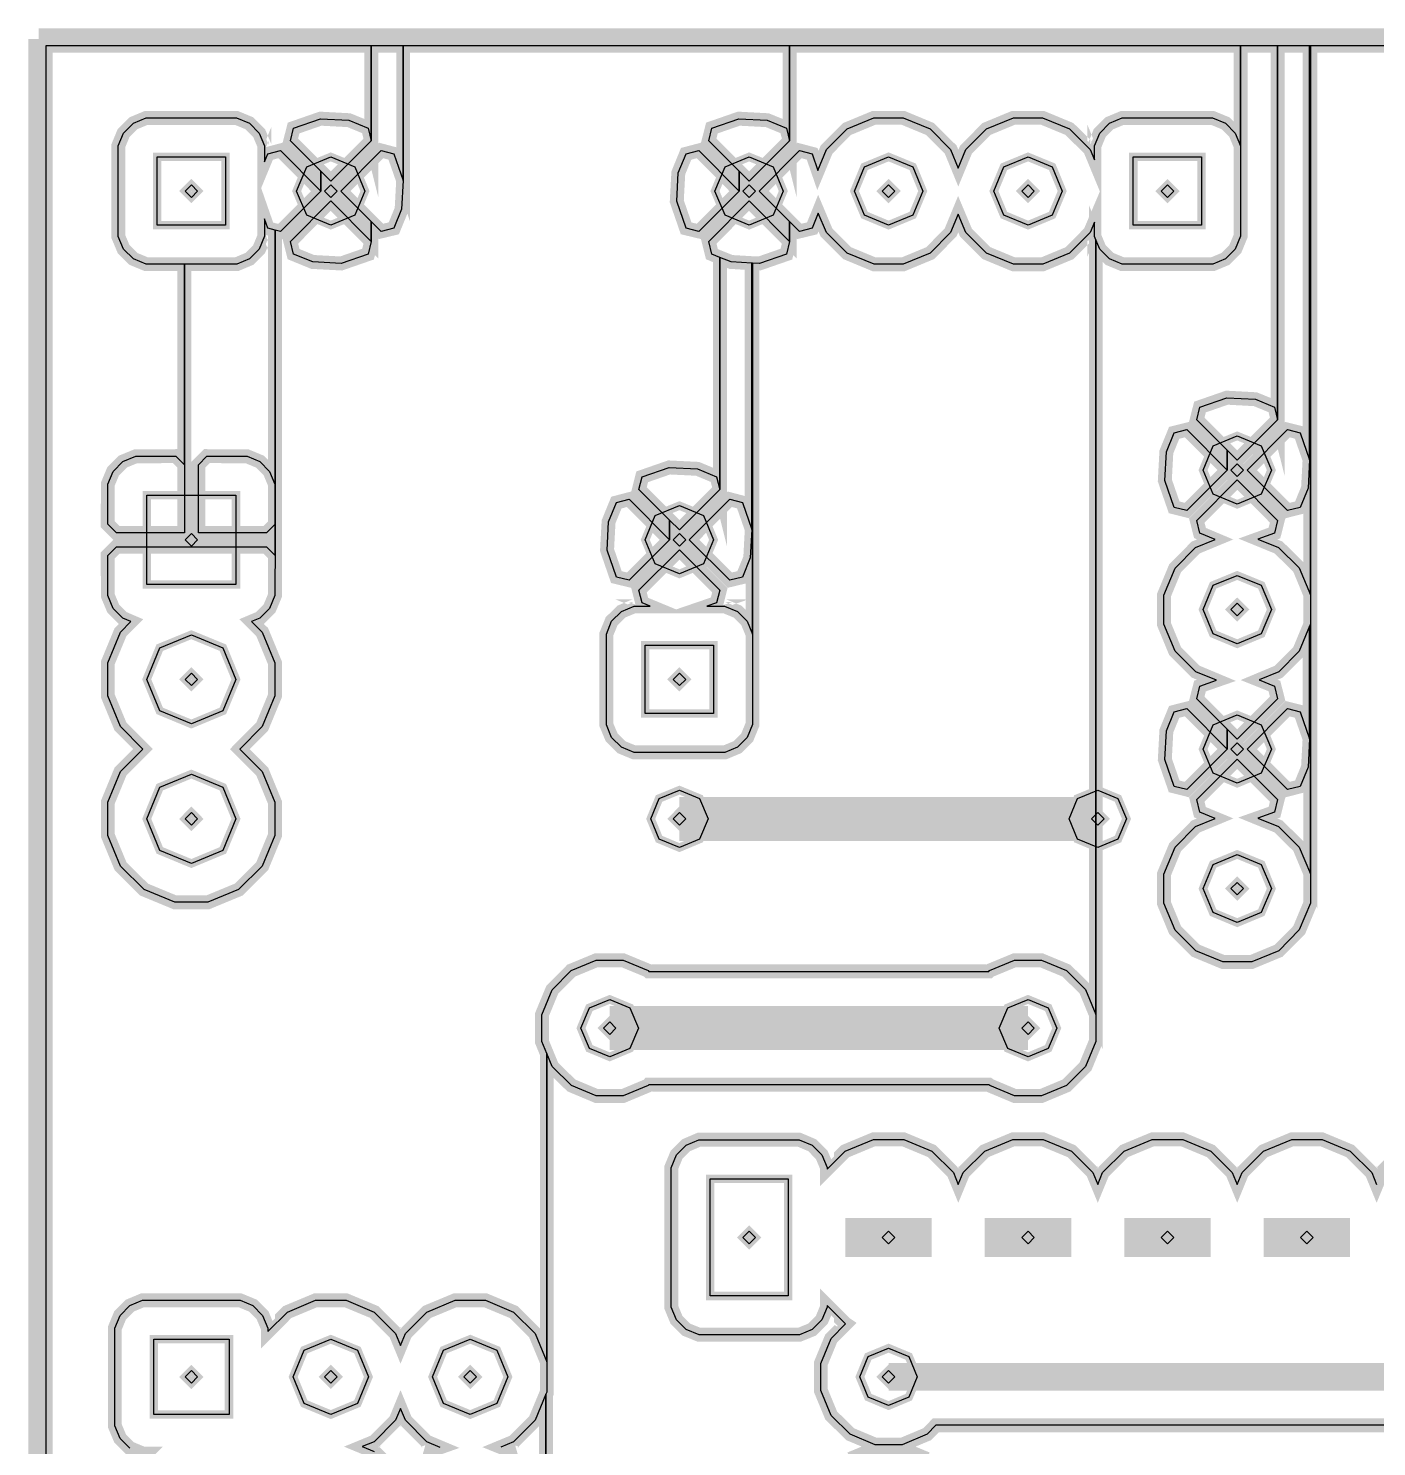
# Model space of a CAD drawing. Extents: x 0 to 6.22, y 0 to 4.04.
# Drawn here: x 2.116 to 3.082, y 0.967 to 1.984 of the extents above; entities that cross this region are included whole.
import ezdxf

# ---------------------------------------------------------------- set-up
doc = ezdxf.new("R2010")
doc.units = 0
doc.layers.get('0').update_dxf_attribs({"linetype": 'CONTINUOUS'})

msp = doc.modelspace()

# ---------------------------------------------------------------- linework, layer by layer
at = {"color": 0}
for points, const_width in [([(2.1231, 1.9761), (2.1231, 0.0076)], 0.015), ([(4.0916, 1.9761), (2.1231, 1.9761)], 0.015), ([(2.186, 0.9481), (2.2, 0.9621), (2.1976, 0.9621), (2.1884, 0.9659), (2.1814, 0.9729), (2.1776, 0.982), (2.1776, 1.0519), (2.1814, 1.0611), (2.1884, 1.0681), (2.1975, 1.0719), (2.2674, 1.0719), (2.2766, 1.0681), (2.2836, 1.0611), (2.2874, 1.052), (2.2874, 1.0495), (2.3014, 1.0635), (2.3216, 1.0719), (2.3434, 1.0719), (2.3636, 1.0635), (2.379, 1.0481), (2.3825, 1.0396), (2.386, 1.0481), (2.4014, 1.0635), (2.4216, 1.0719), (2.4434, 1.0719), (2.4636, 1.0635), (2.479, 1.0481), (2.4874, 1.0279), (2.4874, 1.2488), (2.4839, 1.2573), (2.4839, 1.2766), (2.4913, 1.2945), (2.5049, 1.3082), (2.5228, 1.3156), (2.5421, 1.3156), (2.56, 1.3082), (2.5605, 1.3077), (2.8044, 1.3077), (2.8049, 1.3082), (2.8228, 1.3156), (2.8421, 1.3156), (2.86, 1.3082), (2.8737, 1.2947), (2.8811, 1.2768), (2.8811, 1.8321), (2.8801, 1.8345), (2.8801, 1.8447), (2.877, 1.8374), (2.8623, 1.8225), (2.843, 1.8145), (2.8221, 1.8145), (2.8028, 1.8225), (2.788, 1.8372), (2.7824, 1.8505), (2.777, 1.8374), (2.7623, 1.8225), (2.743, 1.8145), (2.7221, 1.8145), (2.7028, 1.8225), (2.688, 1.8372), (2.6821, 1.8512), (2.6777, 1.8403), (2.6686, 1.8381), (2.6615, 1.8451), (2.6615, 1.8309), (2.6592, 1.8218), (2.6399, 1.8151), (2.6349, 1.8153), (2.6349, 1.4847), (2.6311, 1.4754), (2.6241, 1.4684), (2.615, 1.4646), (2.5501, 1.4646), (2.5409, 1.4684), (2.5339, 1.4754), (2.5301, 1.4845), (2.5301, 1.5494), (2.5339, 1.5587), (2.5409, 1.5656), (2.55, 1.5694), (2.5616, 1.5694), (2.5558, 1.5718), (2.5535, 1.5809), (2.5825, 1.6099), (2.6115, 1.5809), (2.6092, 1.5718), (2.6022, 1.5694), (2.6149, 1.5694), (2.6241, 1.5656), (2.6311, 1.5587), (2.6349, 1.5495), (2.6349, 1.8153), (2.6344, 1.8153), (2.6344, 1.6245), (2.6333, 1.604), (2.6277, 1.5903), (2.6186, 1.5881), (2.5896, 1.617), (2.6186, 1.6461), (2.6277, 1.6437), (2.6344, 1.6245), (2.6344, 1.8153), (2.6195, 1.8162), (2.6115, 1.8194), (2.6115, 1.6531), (2.5825, 1.6241), (2.5754, 1.6312), (2.5754, 1.617), (2.5464, 1.5881), (2.5373, 1.5903), (2.5306, 1.6097), (2.5317, 1.63), (2.5373, 1.6437), (2.5464, 1.6461), (2.5754, 1.617), (2.5754, 1.6312), (2.5535, 1.6531), (2.5558, 1.6622), (2.5751, 1.6689), (2.5955, 1.6679), (2.6092, 1.6622), (2.6115, 1.6531), (2.6115, 1.8194), (2.6058, 1.8218), (2.6035, 1.8309), (2.6325, 1.8599), (2.6615, 1.8309), (2.6615, 1.8451), (2.6396, 1.867), (2.6686, 1.8961), (2.6777, 1.8937), (2.6818, 1.8818), (2.688, 1.8967), (2.7027, 1.9115), (2.722, 1.9195), (2.7429, 1.9195), (2.7622, 1.9115), (2.777, 1.8968), (2.7825, 1.8834), (2.788, 1.8967), (2.8027, 1.9115), (2.822, 1.9195), (2.8429, 1.9195), (2.8622, 1.9115), (2.877, 1.8968), (2.8801, 1.8893), (2.8801, 1.8994), (2.8839, 1.9086), (2.8909, 1.9156), (2.9, 1.9194), (2.9649, 1.9194), (2.9741, 1.9156), (2.9811, 1.9086), (2.9849, 1.8995), (2.9849, 1.9711), (2.6615, 1.9711), (2.6615, 1.9031), (2.6325, 1.8741), (2.6254, 1.8812), (2.6254, 1.867), (2.5964, 1.8381), (2.5873, 1.8403), (2.5806, 1.8597), (2.5817, 1.88), (2.5873, 1.8937), (2.5964, 1.8961), (2.6254, 1.867), (2.6254, 1.8812), (2.6035, 1.9031), (2.6058, 1.9122), (2.6251, 1.9189), (2.6455, 1.9178), (2.6592, 1.9122), (2.6615, 1.9031), (2.6615, 1.9711), (2.3844, 1.9711), (2.3844, 1.8745), (2.3833, 1.854), (2.3777, 1.8403), (2.3686, 1.8381), (2.3615, 1.8451), (2.3615, 1.8309), (2.3592, 1.8218), (2.3399, 1.8151), (2.3195, 1.8162), (2.3058, 1.8218), (2.3035, 1.8309), (2.3325, 1.8599), (2.3615, 1.8309), (2.3615, 1.8451), (2.3396, 1.867), (2.3686, 1.8961), (2.3777, 1.8937), (2.3844, 1.8745), (2.3844, 1.9711), (2.3615, 1.9711), (2.3615, 1.9031), (2.3325, 1.8741), (2.3254, 1.8812), (2.3254, 1.867), (2.2964, 1.8381), (2.2925, 1.8389), (2.2925, 1.6058), (2.2924, 1.5869), (2.2924, 1.577), (2.2886, 1.5679), (2.2816, 1.5609), (2.2757, 1.5584), (2.2833, 1.5509), (2.2924, 1.5289), (2.2924, 1.5051), (2.2833, 1.4831), (2.2672, 1.467), (2.2833, 1.451), (2.2924, 1.4289), (2.2924, 1.4051), (2.2833, 1.3831), (2.2664, 1.3663), (2.2444, 1.3572), (2.2206, 1.3572), (2.1986, 1.3663), (2.1817, 1.3831), (2.1726, 1.4051), (2.1726, 1.4289), (2.1817, 1.451), (2.1978, 1.467), (2.1817, 1.4831), (2.1726, 1.5051), (2.1726, 1.5289), (2.1817, 1.5509), (2.1892, 1.5584), (2.1834, 1.5609), (2.1764, 1.5679), (2.1726, 1.577), (2.1726, 1.5869), (2.1725, 1.6058), (2.1787, 1.612), (2.2863, 1.612), (2.2925, 1.6058), (2.2925, 1.6282), (2.2863, 1.622), (2.2375, 1.622), (2.2375, 1.6708), (2.2437, 1.677), (2.2724, 1.6769), (2.2816, 1.6731), (2.2886, 1.6661), (2.2924, 1.657), (2.2924, 1.6471), (2.2925, 1.6282), (2.2925, 1.8389), (2.2873, 1.8403), (2.2849, 1.8472), (2.2849, 1.8346), (2.2811, 1.8254), (2.2741, 1.8184), (2.265, 1.8146), (2.2275, 1.8146), (2.2275, 1.622), (2.1787, 1.622), (2.1725, 1.6282), (2.1726, 1.6471), (2.1726, 1.657), (2.1764, 1.6661), (2.1834, 1.6731), (2.1926, 1.6769), (2.2213, 1.677), (2.2275, 1.6708), (2.2275, 1.8146), (2.2001, 1.8146), (2.1909, 1.8184), (2.1839, 1.8254), (2.1801, 1.8345), (2.1801, 1.8994), (2.1839, 1.9086), (2.1909, 1.9156), (2.2, 1.9194), (2.2649, 1.9194), (2.2741, 1.9156), (2.2811, 1.9086), (2.2849, 1.8995), (2.2849, 1.8879), (2.2873, 1.8937), (2.2964, 1.8961), (2.3254, 1.867), (2.3254, 1.8812), (2.3035, 1.9031), (2.3058, 1.9122), (2.3251, 1.9189), (2.3455, 1.9178), (2.3592, 1.9122), (2.3615, 1.9031), (2.3615, 1.9711), (2.1281, 1.9711), (2.1281, 0.0126)], 0.01), ([(2.1976, 0.9621), (2.1884, 0.9659), (2.1814, 0.9729), (2.1776, 0.982), (2.1776, 1.0519), (2.1814, 1.0611), (2.1884, 1.0681), (2.1975, 1.0719), (2.2674, 1.0719), (2.2766, 1.0681), (2.2836, 1.0611), (2.2874, 1.052), (2.2874, 1.0495), (2.3014, 1.0635), (2.3216, 1.0719), (2.3434, 1.0719), (2.3636, 1.0635), (2.379, 1.0481), (2.3825, 1.0396), (2.386, 1.0481), (2.4014, 1.0635), (2.4216, 1.0719), (2.4434, 1.0719), (2.4636, 1.0635), (2.479, 1.0481), (2.4874, 1.0279), (2.4874, 1.2488), (2.4839, 1.2573), (2.4839, 1.2766), (2.4913, 1.2945), (2.5049, 1.3082), (2.5228, 1.3156), (2.5421, 1.3156), (2.56, 1.3082), (2.5605, 1.3077), (2.8044, 1.3077), (2.8049, 1.3082), (2.8228, 1.3156), (2.8421, 1.3156), (2.86, 1.3082), (2.8737, 1.2947), (2.8811, 1.2768), (2.8811, 1.8321), (2.8801, 1.8345), (2.8801, 1.8447), (2.877, 1.8374), (2.8623, 1.8225), (2.843, 1.8145), (2.8221, 1.8145), (2.8028, 1.8225), (2.788, 1.8372), (2.7824, 1.8505), (2.777, 1.8374), (2.7623, 1.8225), (2.743, 1.8145), (2.7221, 1.8145), (2.7028, 1.8225), (2.688, 1.8372), (2.6821, 1.8512), (2.6777, 1.8403), (2.6686, 1.8381), (2.6615, 1.8451), (2.6615, 1.8309), (2.6592, 1.8218), (2.6399, 1.8151), (2.6349, 1.8153), (2.6349, 1.4847), (2.6311, 1.4754), (2.6241, 1.4684), (2.615, 1.4646), (2.5501, 1.4646), (2.5409, 1.4684), (2.5339, 1.4754), (2.5301, 1.4845), (2.5301, 1.5494), (2.5339, 1.5587), (2.5409, 1.5656), (2.55, 1.5694), (2.5616, 1.5694), (2.5558, 1.5718), (2.5535, 1.5809), (2.5825, 1.6099), (2.6115, 1.5809), (2.6092, 1.5718), (2.6022, 1.5694), (2.6149, 1.5694), (2.6241, 1.5656), (2.6311, 1.5587), (2.6349, 1.5495), (2.6349, 1.8153), (2.6344, 1.8153), (2.6344, 1.6245), (2.6333, 1.604), (2.6277, 1.5903), (2.6186, 1.5881), (2.5896, 1.617), (2.6186, 1.6461), (2.6277, 1.6437), (2.6344, 1.6245), (2.6344, 1.8153), (2.6195, 1.8162), (2.6115, 1.8194), (2.6115, 1.6531), (2.5825, 1.6241), (2.5754, 1.6312), (2.5754, 1.617), (2.5464, 1.5881), (2.5373, 1.5903), (2.5306, 1.6097), (2.5317, 1.63), (2.5373, 1.6437), (2.5464, 1.6461), (2.5754, 1.617), (2.5754, 1.6312), (2.5535, 1.6531), (2.5558, 1.6622), (2.5751, 1.6689), (2.5955, 1.6679), (2.6092, 1.6622), (2.6115, 1.6531), (2.6115, 1.8194), (2.6058, 1.8218), (2.6035, 1.8309), (2.6325, 1.8599), (2.6615, 1.8309), (2.6615, 1.8451), (2.6396, 1.867), (2.6686, 1.8961), (2.6777, 1.8937), (2.6818, 1.8818), (2.688, 1.8967), (2.7027, 1.9115), (2.722, 1.9195), (2.7429, 1.9195), (2.7622, 1.9115), (2.777, 1.8968), (2.7825, 1.8834), (2.788, 1.8967), (2.8027, 1.9115), (2.822, 1.9195), (2.8429, 1.9195), (2.8622, 1.9115), (2.877, 1.8968), (2.8801, 1.8893), (2.8801, 1.8994), (2.8839, 1.9086), (2.8909, 1.9156), (2.9, 1.9194), (2.9649, 1.9194), (2.9741, 1.9156), (2.9811, 1.9086), (2.9849, 1.8995), (2.9849, 1.9711), (2.6615, 1.9711), (2.6615, 1.9031), (2.6325, 1.8741), (2.6254, 1.8812), (2.6254, 1.867), (2.5964, 1.8381), (2.5873, 1.8403), (2.5806, 1.8597), (2.5817, 1.88), (2.5873, 1.8937), (2.5964, 1.8961), (2.6254, 1.867), (2.6254, 1.8812), (2.6035, 1.9031), (2.6058, 1.9122), (2.6251, 1.9189), (2.6455, 1.9178), (2.6592, 1.9122), (2.6615, 1.9031), (2.6615, 1.9711), (2.3844, 1.9711), (2.3844, 1.8745), (2.3833, 1.854), (2.3777, 1.8403), (2.3686, 1.8381), (2.3615, 1.8451), (2.3615, 1.8309), (2.3592, 1.8218), (2.3399, 1.8151), (2.3195, 1.8162), (2.3058, 1.8218), (2.3035, 1.8309), (2.3325, 1.8599), (2.3615, 1.8309), (2.3615, 1.8451), (2.3396, 1.867), (2.3686, 1.8961), (2.3777, 1.8937), (2.3844, 1.8745), (2.3844, 1.9711), (2.3615, 1.9711), (2.3615, 1.9031), (2.3325, 1.8741), (2.3254, 1.8812), (2.3254, 1.867), (2.2964, 1.8381), (2.2925, 1.8389), (2.2925, 1.6058), (2.2924, 1.5869), (2.2924, 1.577), (2.2886, 1.5679), (2.2816, 1.5609), (2.2757, 1.5584), (2.2833, 1.5509), (2.2924, 1.5289), (2.2924, 1.5051), (2.2833, 1.4831), (2.2672, 1.467), (2.2833, 1.451), (2.2924, 1.4289), (2.2924, 1.4051), (2.2833, 1.3831), (2.2664, 1.3663), (2.2444, 1.3572), (2.2206, 1.3572), (2.1986, 1.3663), (2.1817, 1.3831), (2.1726, 1.4051), (2.1726, 1.4289), (2.1817, 1.451), (2.1978, 1.467), (2.1817, 1.4831), (2.1726, 1.5051), (2.1726, 1.5289), (2.1817, 1.5509), (2.1892, 1.5584), (2.1834, 1.5609), (2.1764, 1.5679), (2.1726, 1.577), (2.1726, 1.5869), (2.1725, 1.6058), (2.1787, 1.612), (2.2863, 1.612), (2.2925, 1.6058), (2.2925, 1.6282), (2.2863, 1.622), (2.2375, 1.622), (2.2375, 1.6708), (2.2437, 1.677), (2.2724, 1.6769), (2.2816, 1.6731), (2.2886, 1.6661), (2.2924, 1.657), (2.2924, 1.6471), (2.2925, 1.6282), (2.2925, 1.8389), (2.2873, 1.8403), (2.2849, 1.8472), (2.2849, 1.8346), (2.2811, 1.8254), (2.2741, 1.8184), (2.265, 1.8146), (2.2275, 1.8146), (2.2275, 1.622), (2.1787, 1.622), (2.1725, 1.6282), (2.1726, 1.6471), (2.1726, 1.657), (2.1764, 1.6661), (2.1834, 1.6731), (2.1926, 1.6769), (2.2213, 1.677), (2.2275, 1.6708), (2.2275, 1.8146), (2.2001, 1.8146), (2.1909, 1.8184), (2.1839, 1.8254), (2.1801, 1.8345), (2.1801, 1.8994), (2.1839, 1.9086), (2.1909, 1.9156), (2.2, 1.9194), (2.2649, 1.9194), (2.2741, 1.9156), (2.2811, 1.9086), (2.2849, 1.8995), (2.2849, 1.8879), (2.2873, 1.8937), (2.2964, 1.8961), (2.3254, 1.867), (2.3254, 1.8812), (2.3035, 1.9031), (2.3058, 1.9122), (2.3251, 1.9189), (2.3455, 1.9178), (2.3592, 1.9122), (2.3615, 1.9031), (2.3615, 1.9711), (2.1281, 1.9711), (2.1281, 0.0126)], 0.006), ([(3.2355, 1.9711), (3.035, 1.9711), (3.035, 1.3566), (3.027, 1.3374), (3.0123, 1.3225), (2.993, 1.3145), (2.9721, 1.3145), (2.9528, 1.3225), (2.938, 1.3372), (2.93, 1.3565), (2.93, 1.3774), (2.938, 1.3967), (2.9527, 1.4115), (2.9667, 1.4173), (2.9558, 1.4218), (2.9535, 1.4309), (2.9825, 1.4599), (3.0115, 1.4309), (3.0092, 1.4218), (2.9973, 1.4176), (3.0122, 1.4115), (3.027, 1.3968), (3.035, 1.3776), (3.035, 1.5566), (3.0344, 1.5551), (3.0344, 1.4744), (3.0333, 1.454), (3.0277, 1.4403), (3.0186, 1.438), (2.9896, 1.467), (3.0186, 1.496), (3.0277, 1.4937), (3.0344, 1.4744), (3.0344, 1.5551), (3.027, 1.5373), (3.0123, 1.5225), (2.9982, 1.5166), (3.0092, 1.5122), (3.0115, 1.5031), (2.9825, 1.4741), (2.9754, 1.4812), (2.9754, 1.467), (2.9464, 1.438), (2.9373, 1.4403), (2.9306, 1.4596), (2.9317, 1.48), (2.9373, 1.4937), (2.9464, 1.496), (2.9754, 1.467), (2.9754, 1.4812), (2.9535, 1.5031), (2.9558, 1.5122), (2.9676, 1.5163), (2.9528, 1.5225), (2.938, 1.5372), (2.93, 1.5565), (2.93, 1.5774), (2.938, 1.5967), (2.9527, 1.6115), (2.9667, 1.6173), (2.9558, 1.6219), (2.9535, 1.6309), (2.9825, 1.6599), (3.0115, 1.6309), (3.0092, 1.6219), (2.9973, 1.6176), (3.0122, 1.6115), (3.027, 1.5969), (3.035, 1.5775), (3.035, 1.9711), (3.0344, 1.9711), (3.0344, 1.6744), (3.0333, 1.654), (3.0277, 1.6403), (3.0186, 1.638), (2.9896, 1.667), (3.0186, 1.696), (3.0277, 1.6937), (3.0344, 1.6744), (3.0344, 1.9711), (3.0115, 1.9711), (3.0115, 1.7031), (2.9825, 1.6742), (2.9754, 1.6812), (2.9754, 1.667), (2.9464, 1.638), (2.9373, 1.6403), (2.9306, 1.6596), (2.9317, 1.68), (2.9373, 1.6937), (2.9464, 1.696), (2.9754, 1.667), (2.9754, 1.6812), (2.9535, 1.7031), (2.9558, 1.7122), (2.9751, 1.7189), (2.9955, 1.7178), (3.0092, 1.7122), (3.0115, 1.7031), (3.0115, 1.9711), (2.9849, 1.9711), (2.9849, 1.8346), (2.9811, 1.8254), (2.9741, 1.8184), (2.965, 1.8146), (2.9001, 1.8146), (2.8909, 1.8184), (2.8839, 1.8254), (2.8811, 1.8321), (2.8811, 1.2574), (2.8737, 1.2395), (2.8601, 1.2259), (2.8422, 1.2184), (2.8229, 1.2184), (2.805, 1.2259), (2.8044, 1.2264), (2.5605, 1.2264), (2.5601, 1.2259), (2.5422, 1.2184), (2.5229, 1.2184), (2.505, 1.2259), (2.4913, 1.2394), (2.4874, 1.2488), (2.4874, 1.0061), (2.4868, 1.0046), (2.4868, 0.9249)], 0.01), ([(3.2355, 1.9711), (3.035, 1.9711), (3.035, 1.3566), (3.027, 1.3374), (3.0123, 1.3225), (2.993, 1.3145), (2.9721, 1.3145), (2.9528, 1.3225), (2.938, 1.3372), (2.93, 1.3565), (2.93, 1.3774), (2.938, 1.3967), (2.9527, 1.4115), (2.9667, 1.4173), (2.9558, 1.4218), (2.9535, 1.4309), (2.9825, 1.4599), (3.0115, 1.4309), (3.0092, 1.4218), (2.9973, 1.4176), (3.0122, 1.4115), (3.027, 1.3968), (3.035, 1.3776), (3.035, 1.5566), (3.0344, 1.5551), (3.0344, 1.4744), (3.0333, 1.454), (3.0277, 1.4403), (3.0186, 1.438), (2.9896, 1.467), (3.0186, 1.496), (3.0277, 1.4937), (3.0344, 1.4744), (3.0344, 1.5551), (3.027, 1.5373), (3.0123, 1.5225), (2.9982, 1.5166), (3.0092, 1.5122), (3.0115, 1.5031), (2.9825, 1.4741), (2.9754, 1.4812), (2.9754, 1.467), (2.9464, 1.438), (2.9373, 1.4403), (2.9306, 1.4596), (2.9317, 1.48), (2.9373, 1.4937), (2.9464, 1.496), (2.9754, 1.467), (2.9754, 1.4812), (2.9535, 1.5031), (2.9558, 1.5122), (2.9676, 1.5163), (2.9528, 1.5225), (2.938, 1.5372), (2.93, 1.5565), (2.93, 1.5774), (2.938, 1.5967), (2.9527, 1.6115), (2.9667, 1.6173), (2.9558, 1.6219), (2.9535, 1.6309), (2.9825, 1.6599), (3.0115, 1.6309), (3.0092, 1.6219), (2.9973, 1.6176), (3.0122, 1.6115), (3.027, 1.5969), (3.035, 1.5775), (3.035, 1.9711), (3.0344, 1.9711), (3.0344, 1.6744), (3.0333, 1.654), (3.0277, 1.6403), (3.0186, 1.638), (2.9896, 1.667), (3.0186, 1.696), (3.0277, 1.6937), (3.0344, 1.6744), (3.0344, 1.9711), (3.0115, 1.9711), (3.0115, 1.7031), (2.9825, 1.6742), (2.9754, 1.6812), (2.9754, 1.667), (2.9464, 1.638), (2.9373, 1.6403), (2.9306, 1.6596), (2.9317, 1.68), (2.9373, 1.6937), (2.9464, 1.696), (2.9754, 1.667), (2.9754, 1.6812), (2.9535, 1.7031), (2.9558, 1.7122), (2.9751, 1.7189), (2.9955, 1.7178), (3.0092, 1.7122), (3.0115, 1.7031), (3.0115, 1.9711), (2.9849, 1.9711), (2.9849, 1.8346), (2.9811, 1.8254), (2.9741, 1.8184), (2.965, 1.8146), (2.9001, 1.8146), (2.8909, 1.8184), (2.8839, 1.8254), (2.8811, 1.8321), (2.8811, 1.2574), (2.8737, 1.2395), (2.8601, 1.2259), (2.8422, 1.2184), (2.8229, 1.2184), (2.805, 1.2259), (2.8044, 1.2264), (2.5605, 1.2264), (2.5601, 1.2259), (2.5422, 1.2184), (2.5229, 1.2184), (2.505, 1.2259), (2.4913, 1.2394), (2.4874, 1.2488), (2.4874, 1.0061), (2.4868, 1.0046), (2.4868, 0.9249)], 0.006), ([(2.357, 1.867), (2.3498, 1.8498), (2.3325, 1.8426), (2.3152, 1.8498), (2.308, 1.867), (2.3152, 1.8844), (2.3325, 1.8915), (2.3498, 1.8844), (2.357, 1.867)], 0.006), ([(2.657, 1.867), (2.6498, 1.8498), (2.6325, 1.8426), (2.6152, 1.8498), (2.608, 1.867), (2.6152, 1.8844), (2.6325, 1.8915), (2.6498, 1.8844), (2.657, 1.867)], 0.006), ([(2.757, 1.867), (2.7498, 1.8498), (2.7325, 1.8426), (2.7152, 1.8498), (2.708, 1.867), (2.7152, 1.8844), (2.7325, 1.8915), (2.7498, 1.8844), (2.757, 1.867)], 0.006), ([(2.857, 1.867), (2.8498, 1.8498), (2.8325, 1.8426), (2.8152, 1.8498), (2.808, 1.867), (2.8152, 1.8844), (2.8325, 1.8915), (2.8498, 1.8844), (2.857, 1.867)], 0.006), ([(3.007, 1.667), (2.9998, 1.6497), (2.9825, 1.6425), (2.9652, 1.6497), (2.958, 1.667), (2.9652, 1.6844), (2.9825, 1.6915), (2.9998, 1.6844), (3.007, 1.667)], 0.006), ([(2.607, 1.617), (2.5998, 1.5998), (2.5825, 1.5926), (2.5652, 1.5998), (2.558, 1.617), (2.5652, 1.6344), (2.5825, 1.6415), (2.5998, 1.6344), (2.607, 1.617)], 0.006), ([(3.007, 1.5671), (2.9998, 1.5497), (2.9825, 1.5425), (2.9652, 1.5497), (2.958, 1.5671), (2.9652, 1.5844), (2.9825, 1.5915), (2.9998, 1.5844), (3.007, 1.5671)], 0.006), ([(2.2645, 1.517), (2.2551, 1.4944), (2.2325, 1.485), (2.2098, 1.4944), (2.2005, 1.517), (2.2098, 1.5397), (2.2325, 1.549), (2.2551, 1.5397), (2.2645, 1.517)], 0.006), ([(3.007, 1.467), (2.9998, 1.4498), (2.9825, 1.4425), (2.9652, 1.4498), (2.958, 1.467), (2.9652, 1.4844), (2.9825, 1.4915), (2.9998, 1.4844), (3.007, 1.467)], 0.006), ([(2.2645, 1.417), (2.2551, 1.3944), (2.2325, 1.385), (2.2098, 1.3944), (2.2005, 1.417), (2.2098, 1.4397), (2.2325, 1.4491), (2.2551, 1.4397), (2.2645, 1.417)], 0.006), ([(2.6031, 1.417), (2.597, 1.4025), (2.5825, 1.3964), (2.5679, 1.4025), (2.5619, 1.417), (2.5679, 1.4316), (2.5825, 1.4376), (2.597, 1.4316), (2.6031, 1.417)], 0.006), ([(2.9031, 1.417), (2.897, 1.4025), (2.8825, 1.3964), (2.8679, 1.4025), (2.8619, 1.417), (2.8679, 1.4316), (2.8825, 1.4376), (2.897, 1.4316), (2.9031, 1.417)], 0.006), ([(2.8825, 1.417), (2.5825, 1.417)], 0.0315), ([(3.007, 1.367), (2.9998, 1.3498), (2.9825, 1.3426), (2.9652, 1.3498), (2.958, 1.367), (2.9652, 1.3844), (2.9825, 1.3915), (2.9998, 1.3844), (3.007, 1.367)], 0.006), ([(2.5531, 1.267), (2.547, 1.2525), (2.5325, 1.2464), (2.5179, 1.2525), (2.5119, 1.267), (2.5179, 1.2816), (2.5325, 1.2876), (2.547, 1.2816), (2.5531, 1.267)], 0.006), ([(2.8325, 1.267), (2.5325, 1.267)], 0.0315), ([(2.8531, 1.267), (2.847, 1.2525), (2.8325, 1.2464), (2.8179, 1.2525), (2.8119, 1.267), (2.8179, 1.2816), (2.8325, 1.2876), (2.847, 1.2816), (2.8531, 1.267)], 0.006), ([(3.5485, 0.9823), (2.7664, 0.9823), (2.7601, 0.9759), (2.7422, 0.9684), (2.7229, 0.9684), (2.705, 0.9759), (2.6913, 0.9894), (2.6839, 1.0073), (2.6839, 1.0266), (2.6913, 1.0445), (2.7017, 1.055), (2.7014, 1.0552), (2.6884, 1.0682), (2.6884, 1.0671), (2.6846, 1.0579), (2.6776, 1.0509), (2.6685, 1.0472), (2.5966, 1.0472), (2.5874, 1.0509), (2.5804, 1.0579), (2.5766, 1.0671), (2.5766, 1.1669), (2.5804, 1.1761), (2.5874, 1.1831), (2.5965, 1.187), (2.6684, 1.187), (2.6776, 1.1831), (2.6846, 1.1761), (2.6884, 1.167), (2.6884, 1.1659), (2.7014, 1.1788), (2.7216, 1.1872), (2.7434, 1.1872), (2.7636, 1.1788), (2.779, 1.1634), (2.7825, 1.1549), (2.786, 1.1634), (2.8014, 1.1788), (2.8216, 1.1872), (2.8434, 1.1872), (2.8636, 1.1788), (2.879, 1.1634), (2.8825, 1.1549), (2.886, 1.1634), (2.9014, 1.1788), (2.9216, 1.1872), (2.9434, 1.1872), (2.9636, 1.1788), (2.979, 1.1634), (2.9825, 1.1549), (2.986, 1.1634), (3.0014, 1.1788), (3.0216, 1.1872), (3.0434, 1.1872), (3.0636, 1.1788), (3.079, 1.1634), (3.0825, 1.1549), (3.086, 1.1634), (3.1014, 1.1788)], 0.01), ([(3.5485, 0.9823), (2.7664, 0.9823), (2.7601, 0.9759), (2.7422, 0.9684), (2.7229, 0.9684), (2.705, 0.9759), (2.6913, 0.9894), (2.6839, 1.0073), (2.6839, 1.0266), (2.6913, 1.0445), (2.7017, 1.055), (2.7014, 1.0552), (2.6884, 1.0682), (2.6884, 1.0671), (2.6846, 1.0579), (2.6776, 1.0509), (2.6685, 1.0472), (2.5966, 1.0472), (2.5874, 1.0509), (2.5804, 1.0579), (2.5766, 1.0671), (2.5766, 1.1669), (2.5804, 1.1761), (2.5874, 1.1831), (2.5965, 1.187), (2.6684, 1.187), (2.6776, 1.1831), (2.6846, 1.1761), (2.6884, 1.167), (2.6884, 1.1659), (2.7014, 1.1788), (2.7216, 1.1872), (2.7434, 1.1872), (2.7636, 1.1788), (2.779, 1.1634), (2.7825, 1.1549), (2.786, 1.1634), (2.8014, 1.1788), (2.8216, 1.1872), (2.8434, 1.1872), (2.8636, 1.1788), (2.879, 1.1634), (2.8825, 1.1549), (2.886, 1.1634), (2.9014, 1.1788), (2.9216, 1.1872), (2.9434, 1.1872), (2.9636, 1.1788), (2.979, 1.1634), (2.9825, 1.1549), (2.986, 1.1634), (3.0014, 1.1788), (3.0216, 1.1872), (3.0434, 1.1872), (3.0636, 1.1788), (3.079, 1.1634), (3.0825, 1.1549), (3.086, 1.1634)], 0.006), ([(2.7325, 1.103), (2.7325, 1.131)], 0.062), ([(2.8325, 1.103), (2.8325, 1.131)], 0.062), ([(2.9325, 1.103), (2.9325, 1.131)], 0.062), ([(3.0325, 1.103), (3.0325, 1.131)], 0.062), ([(2.3595, 1.017), (2.3516, 0.9979), (2.3325, 0.99), (2.3134, 0.9979), (2.3055, 1.017), (2.3134, 1.0362), (2.3325, 1.044), (2.3516, 1.0362), (2.3595, 1.017)], 0.006), ([(2.4595, 1.017), (2.4516, 0.9979), (2.4325, 0.99), (2.4134, 0.9979), (2.4055, 1.017), (2.4134, 1.0362), (2.4325, 1.044), (2.4516, 1.0362), (2.4595, 1.017)], 0.006), ([(2.7531, 1.017), (2.747, 1.0025), (2.7325, 0.9964), (2.7179, 1.0025), (2.7119, 1.017), (2.7179, 1.0316), (2.7325, 1.0376), (2.747, 1.0316), (2.7531, 1.017)], 0.006), ([(2.4868, 0.9249), (2.4868, 1.0046), (2.479, 0.9859), (2.4636, 0.9705), (2.4544, 0.9667), (2.4606, 0.9642), (2.4633, 0.9548)], 0.01), ([(3.5825, 1.017), (2.7325, 1.017)], 0.0197), ([(2.4868, 0.9249), (2.4868, 1.0046), (2.479, 0.9859), (2.4636, 0.9705), (2.4544, 0.9667), (2.4606, 0.9642), (2.4633, 0.9548)], 0.006), ([(2.4017, 0.9548), (2.4044, 0.9642), (2.4109, 0.9665), (2.4014, 0.9705), (2.386, 0.9859), (2.3825, 0.9944), (2.379, 0.9859), (2.3636, 0.9705), (2.3551, 0.967), (2.3636, 0.9635), (2.379, 0.9481)], 0.01), ([(2.4017, 0.9548), (2.4044, 0.9642), (2.4109, 0.9665), (2.4014, 0.9705), (2.386, 0.9859), (2.3825, 0.9944), (2.379, 0.9859), (2.3636, 0.9705), (2.3551, 0.967), (2.3636, 0.9635)], 0.006), ([(2.7049, 0.9582), (2.7228, 0.9656), (2.7421, 0.9656), (2.76, 0.9582)], 0.01), ([(2.7049, 0.9582), (2.7228, 0.9656), (2.7421, 0.9656), (2.76, 0.9582)], 0.006)]:
    msp.add_lwpolyline(points, dxfattribs=dict(at, const_width=const_width))
for points in [[(2.1884, 0.9659), (2.1814, 0.9729), (2.1776, 0.982), (2.1776, 1.0519), (2.1814, 1.0611), (2.1884, 1.0681), (2.1975, 1.0719), (2.2674, 1.0719), (2.2766, 1.0681), (2.2836, 1.0611), (2.2874, 1.052), (2.2874, 1.0495), (2.3014, 1.0635), (2.3216, 1.0719), (2.3434, 1.0719), (2.3636, 1.0635), (2.379, 1.0481), (2.3825, 1.0396), (2.386, 1.0481), (2.4014, 1.0635), (2.4216, 1.0719), (2.4434, 1.0719), (2.4636, 1.0635), (2.479, 1.0481), (2.4874, 1.0279), (2.4874, 1.2488), (2.4839, 1.2573), (2.4839, 1.2766), (2.4913, 1.2945), (2.5049, 1.3082), (2.5228, 1.3156), (2.5421, 1.3156), (2.56, 1.3082), (2.5605, 1.3077), (2.8044, 1.3077), (2.8049, 1.3082), (2.8228, 1.3156), (2.8421, 1.3156), (2.86, 1.3082), (2.8737, 1.2947), (2.8811, 1.2768), (2.8811, 1.8321), (2.8801, 1.8345), (2.8801, 1.8447), (2.877, 1.8374), (2.8623, 1.8225), (2.843, 1.8145), (2.8221, 1.8145), (2.8028, 1.8225), (2.788, 1.8372), (2.7824, 1.8505), (2.777, 1.8374), (2.7623, 1.8225), (2.743, 1.8145), (2.7221, 1.8145), (2.7028, 1.8225), (2.688, 1.8372), (2.6821, 1.8512), (2.6777, 1.8403), (2.6686, 1.8381), (2.6615, 1.8451), (2.6615, 1.8309), (2.6592, 1.8218), (2.6399, 1.8151), (2.6349, 1.8153), (2.6349, 1.4847), (2.6311, 1.4754), (2.6241, 1.4684), (2.615, 1.4646), (2.5501, 1.4646), (2.5409, 1.4684), (2.5339, 1.4754), (2.5301, 1.4845), (2.5301, 1.5494), (2.5339, 1.5587), (2.5409, 1.5656), (2.55, 1.5694), (2.5616, 1.5694), (2.5558, 1.5718), (2.5535, 1.5809), (2.5825, 1.6099), (2.6115, 1.5809), (2.6092, 1.5718), (2.6022, 1.5694), (2.6149, 1.5694), (2.6241, 1.5656), (2.6311, 1.5587), (2.6349, 1.5495), (2.6349, 1.8153), (2.6344, 1.8153), (2.6344, 1.6245), (2.6333, 1.604), (2.6277, 1.5903), (2.6186, 1.5881), (2.5896, 1.617), (2.6186, 1.6461), (2.6277, 1.6437), (2.6344, 1.6245), (2.6344, 1.8153), (2.6195, 1.8162), (2.6115, 1.8194), (2.6115, 1.6531), (2.5825, 1.6241), (2.5754, 1.6312), (2.5754, 1.617), (2.5464, 1.5881), (2.5373, 1.5903), (2.5306, 1.6097), (2.5317, 1.63), (2.5373, 1.6437), (2.5464, 1.6461), (2.5754, 1.617), (2.5754, 1.6312), (2.5535, 1.6531), (2.5558, 1.6622), (2.5751, 1.6689), (2.5955, 1.6679), (2.6092, 1.6622), (2.6115, 1.6531), (2.6115, 1.8194), (2.6058, 1.8218), (2.6035, 1.8309), (2.6325, 1.8599), (2.6615, 1.8309), (2.6615, 1.8451), (2.6396, 1.867), (2.6686, 1.8961), (2.6777, 1.8937), (2.6818, 1.8818), (2.688, 1.8967), (2.7027, 1.9115), (2.722, 1.9195), (2.7429, 1.9195), (2.7622, 1.9115), (2.777, 1.8968), (2.7825, 1.8834), (2.788, 1.8967), (2.8027, 1.9115), (2.822, 1.9195), (2.8429, 1.9195), (2.8622, 1.9115), (2.877, 1.8968), (2.8801, 1.8893), (2.8801, 1.8994), (2.8839, 1.9086), (2.8909, 1.9156), (2.9, 1.9194), (2.9649, 1.9194), (2.9741, 1.9156), (2.9811, 1.9086), (2.9849, 1.8995), (2.9849, 1.9711), (2.6615, 1.9711), (2.6615, 1.9031), (2.6325, 1.8741), (2.6254, 1.8812), (2.6254, 1.867), (2.5964, 1.8381), (2.5873, 1.8403), (2.5806, 1.8597), (2.5817, 1.88), (2.5873, 1.8937), (2.5964, 1.8961), (2.6254, 1.867), (2.6254, 1.8812), (2.6035, 1.9031), (2.6058, 1.9122), (2.6251, 1.9189), (2.6455, 1.9178), (2.6592, 1.9122), (2.6615, 1.9031), (2.6615, 1.9711), (2.3844, 1.9711), (2.3844, 1.8745), (2.3833, 1.854), (2.3777, 1.8403), (2.3686, 1.8381), (2.3615, 1.8451), (2.3615, 1.8309), (2.3592, 1.8218), (2.3399, 1.8151), (2.3195, 1.8162), (2.3058, 1.8218), (2.3035, 1.8309), (2.3325, 1.8599), (2.3615, 1.8309), (2.3615, 1.8451), (2.3396, 1.867), (2.3686, 1.8961), (2.3777, 1.8937), (2.3844, 1.8745), (2.3844, 1.9711), (2.3615, 1.9711), (2.3615, 1.9031), (2.3325, 1.8741), (2.3254, 1.8812), (2.3254, 1.867), (2.2964, 1.8381), (2.2925, 1.8389), (2.2925, 1.6058), (2.2924, 1.5869), (2.2924, 1.577), (2.2886, 1.5679), (2.2816, 1.5609), (2.2757, 1.5584), (2.2833, 1.5509), (2.2924, 1.5289), (2.2924, 1.5051), (2.2833, 1.4831), (2.2672, 1.467), (2.2833, 1.451), (2.2924, 1.4289), (2.2924, 1.4051), (2.2833, 1.3831), (2.2664, 1.3663), (2.2444, 1.3572), (2.2206, 1.3572), (2.1986, 1.3663), (2.1817, 1.3831), (2.1726, 1.4051), (2.1726, 1.4289), (2.1817, 1.451), (2.1978, 1.467), (2.1817, 1.4831), (2.1726, 1.5051), (2.1726, 1.5289), (2.1817, 1.5509), (2.1892, 1.5584), (2.1834, 1.5609), (2.1764, 1.5679), (2.1726, 1.577), (2.1726, 1.5869), (2.1725, 1.6058), (2.1787, 1.612), (2.2863, 1.612), (2.2925, 1.6058), (2.2925, 1.6282), (2.2863, 1.622), (2.2375, 1.622), (2.2375, 1.6708), (2.2437, 1.677), (2.2724, 1.6769), (2.2816, 1.6731), (2.2886, 1.6661), (2.2924, 1.657), (2.2924, 1.6471), (2.2925, 1.6282), (2.2925, 1.8389), (2.2873, 1.8403), (2.2849, 1.8472), (2.2849, 1.8346), (2.2811, 1.8254), (2.2741, 1.8184), (2.265, 1.8146), (2.2275, 1.8146), (2.2275, 1.622), (2.1787, 1.622), (2.1725, 1.6282), (2.1726, 1.6471), (2.1726, 1.657), (2.1764, 1.6661), (2.1834, 1.6731), (2.1926, 1.6769), (2.2213, 1.677), (2.2275, 1.6708), (2.2275, 1.8146), (2.2001, 1.8146), (2.1909, 1.8184), (2.1839, 1.8254), (2.1801, 1.8345), (2.1801, 1.8994), (2.1839, 1.9086), (2.1909, 1.9156), (2.2, 1.9194), (2.2649, 1.9194), (2.2741, 1.9156), (2.2811, 1.9086), (2.2849, 1.8995), (2.2849, 1.8879), (2.2873, 1.8937), (2.2964, 1.8961), (2.3254, 1.867), (2.3254, 1.8812), (2.3035, 1.9031), (2.3058, 1.9122), (2.3251, 1.9189), (2.3455, 1.9178), (2.3592, 1.9122), (2.3615, 1.9031), (2.3615, 1.9711), (2.1281, 1.9711), (2.1281, 0.0126)], [(3.2355, 1.9711), (3.035, 1.9711), (3.035, 1.3566), (3.027, 1.3374), (3.0123, 1.3225), (2.993, 1.3145), (2.9721, 1.3145), (2.9528, 1.3225), (2.938, 1.3372), (2.93, 1.3565), (2.93, 1.3774), (2.938, 1.3967), (2.9527, 1.4115), (2.9667, 1.4173), (2.9558, 1.4218), (2.9535, 1.4309), (2.9825, 1.4599), (3.0115, 1.4309), (3.0092, 1.4218), (2.9973, 1.4176), (3.0122, 1.4115), (3.027, 1.3968), (3.035, 1.3776), (3.035, 1.5566), (3.0344, 1.5551), (3.0344, 1.4744), (3.0333, 1.454), (3.0277, 1.4403), (3.0186, 1.438), (2.9896, 1.467), (3.0186, 1.496), (3.0277, 1.4937), (3.0344, 1.4744), (3.0344, 1.5551), (3.027, 1.5373), (3.0123, 1.5225), (2.9982, 1.5166), (3.0092, 1.5122), (3.0115, 1.5031), (2.9825, 1.4741), (2.9754, 1.4812), (2.9754, 1.467), (2.9464, 1.438), (2.9373, 1.4403), (2.9306, 1.4596), (2.9317, 1.48), (2.9373, 1.4937), (2.9464, 1.496), (2.9754, 1.467), (2.9754, 1.4812), (2.9535, 1.5031), (2.9558, 1.5122), (2.9676, 1.5163), (2.9528, 1.5225), (2.938, 1.5372), (2.93, 1.5565), (2.93, 1.5774), (2.938, 1.5967), (2.9527, 1.6115), (2.9667, 1.6173), (2.9558, 1.6219), (2.9535, 1.6309), (2.9825, 1.6599), (3.0115, 1.6309), (3.0092, 1.6219), (2.9973, 1.6176), (3.0122, 1.6115), (3.027, 1.5969), (3.035, 1.5775), (3.035, 1.9711), (3.0344, 1.9711), (3.0344, 1.6744), (3.0333, 1.654), (3.0277, 1.6403), (3.0186, 1.638), (2.9896, 1.667), (3.0186, 1.696), (3.0277, 1.6937), (3.0344, 1.6744), (3.0344, 1.9711), (3.0115, 1.9711), (3.0115, 1.7031), (2.9825, 1.6742), (2.9754, 1.6812), (2.9754, 1.667), (2.9464, 1.638), (2.9373, 1.6403), (2.9306, 1.6596), (2.9317, 1.68), (2.9373, 1.6937), (2.9464, 1.696), (2.9754, 1.667), (2.9754, 1.6812), (2.9535, 1.7031), (2.9558, 1.7122), (2.9751, 1.7189), (2.9955, 1.7178), (3.0092, 1.7122), (3.0115, 1.7031), (3.0115, 1.9711), (2.9849, 1.9711), (2.9849, 1.8346), (2.9811, 1.8254), (2.9741, 1.8184), (2.965, 1.8146), (2.9001, 1.8146), (2.8909, 1.8184), (2.8839, 1.8254), (2.8811, 1.8321), (2.8811, 1.2574), (2.8737, 1.2395), (2.8601, 1.2259), (2.8422, 1.2184), (2.8229, 1.2184), (2.805, 1.2259), (2.8044, 1.2264), (2.5605, 1.2264), (2.5601, 1.2259), (2.5422, 1.2184), (2.5229, 1.2184), (2.505, 1.2259), (2.4913, 1.2394), (2.4874, 1.2488), (2.4874, 1.0061), (2.4868, 1.0046), (2.4868, 0.9249)], [(2.357, 1.867), (2.3498, 1.8498), (2.3325, 1.8426), (2.3152, 1.8498), (2.308, 1.867), (2.3152, 1.8844), (2.3325, 1.8915), (2.3498, 1.8844), (2.357, 1.867)], [(2.657, 1.867), (2.6498, 1.8498), (2.6325, 1.8426), (2.6152, 1.8498), (2.608, 1.867), (2.6152, 1.8844), (2.6325, 1.8915), (2.6498, 1.8844), (2.657, 1.867)], [(2.757, 1.867), (2.7498, 1.8498), (2.7325, 1.8426), (2.7152, 1.8498), (2.708, 1.867), (2.7152, 1.8844), (2.7325, 1.8915), (2.7498, 1.8844), (2.757, 1.867)], [(2.857, 1.867), (2.8498, 1.8498), (2.8325, 1.8426), (2.8152, 1.8498), (2.808, 1.867), (2.8152, 1.8844), (2.8325, 1.8915), (2.8498, 1.8844), (2.857, 1.867)], [(3.007, 1.667), (2.9998, 1.6497), (2.9825, 1.6425), (2.9652, 1.6497), (2.958, 1.667), (2.9652, 1.6844), (2.9825, 1.6915), (2.9998, 1.6844), (3.007, 1.667)], [(2.607, 1.617), (2.5998, 1.5998), (2.5825, 1.5926), (2.5652, 1.5998), (2.558, 1.617), (2.5652, 1.6344), (2.5825, 1.6415), (2.5998, 1.6344), (2.607, 1.617)], [(3.007, 1.5671), (2.9998, 1.5497), (2.9825, 1.5425), (2.9652, 1.5497), (2.958, 1.5671), (2.9652, 1.5844), (2.9825, 1.5915), (2.9998, 1.5844), (3.007, 1.5671)], [(2.2645, 1.517), (2.2551, 1.4944), (2.2325, 1.485), (2.2098, 1.4944), (2.2005, 1.517), (2.2098, 1.5397), (2.2325, 1.549), (2.2551, 1.5397), (2.2645, 1.517)], [(3.007, 1.467), (2.9998, 1.4498), (2.9825, 1.4425), (2.9652, 1.4498), (2.958, 1.467), (2.9652, 1.4844), (2.9825, 1.4915), (2.9998, 1.4844), (3.007, 1.467)], [(2.2645, 1.417), (2.2551, 1.3944), (2.2325, 1.385), (2.2098, 1.3944), (2.2005, 1.417), (2.2098, 1.4397), (2.2325, 1.4491), (2.2551, 1.4397), (2.2645, 1.417)], [(2.6031, 1.417), (2.597, 1.4025), (2.5825, 1.3964), (2.5679, 1.4025), (2.5619, 1.417), (2.5679, 1.4316), (2.5825, 1.4376), (2.597, 1.4316), (2.6031, 1.417)], [(2.9031, 1.417), (2.897, 1.4025), (2.8825, 1.3964), (2.8679, 1.4025), (2.8619, 1.417), (2.8679, 1.4316), (2.8825, 1.4376), (2.897, 1.4316), (2.9031, 1.417)], [(3.007, 1.367), (2.9998, 1.3498), (2.9825, 1.3426), (2.9652, 1.3498), (2.958, 1.367), (2.9652, 1.3844), (2.9825, 1.3915), (2.9998, 1.3844), (3.007, 1.367)], [(2.5531, 1.267), (2.547, 1.2525), (2.5325, 1.2464), (2.5179, 1.2525), (2.5119, 1.267), (2.5179, 1.2816), (2.5325, 1.2876), (2.547, 1.2816), (2.5531, 1.267)], [(2.8531, 1.267), (2.847, 1.2525), (2.8325, 1.2464), (2.8179, 1.2525), (2.8119, 1.267), (2.8179, 1.2816), (2.8325, 1.2876), (2.847, 1.2816), (2.8531, 1.267)], [(3.5485, 0.9823), (2.7664, 0.9823), (2.7601, 0.9759), (2.7422, 0.9684), (2.7229, 0.9684), (2.705, 0.9759), (2.6913, 0.9894), (2.6839, 1.0073), (2.6839, 1.0266), (2.6913, 1.0445), (2.7017, 1.055), (2.7014, 1.0552), (2.6884, 1.0682), (2.6884, 1.0671), (2.6846, 1.0579), (2.6776, 1.0509), (2.6685, 1.0472), (2.5966, 1.0472), (2.5874, 1.0509), (2.5804, 1.0579), (2.5766, 1.0671), (2.5766, 1.1669), (2.5804, 1.1761), (2.5874, 1.1831), (2.5965, 1.187), (2.6684, 1.187), (2.6776, 1.1831), (2.6846, 1.1761), (2.6884, 1.167), (2.6884, 1.1659), (2.7014, 1.1788), (2.7216, 1.1872), (2.7434, 1.1872), (2.7636, 1.1788), (2.779, 1.1634), (2.7825, 1.1549), (2.786, 1.1634), (2.8014, 1.1788), (2.8216, 1.1872), (2.8434, 1.1872), (2.8636, 1.1788), (2.879, 1.1634), (2.8825, 1.1549), (2.886, 1.1634), (2.9014, 1.1788), (2.9216, 1.1872), (2.9434, 1.1872), (2.9636, 1.1788), (2.979, 1.1634), (2.9825, 1.1549), (2.986, 1.1634), (3.0014, 1.1788), (3.0216, 1.1872), (3.0434, 1.1872), (3.0636, 1.1788), (3.079, 1.1634), (3.0825, 1.1549)], [(2.3595, 1.017), (2.3516, 0.9979), (2.3325, 0.99), (2.3134, 0.9979), (2.3055, 1.017), (2.3134, 1.0362), (2.3325, 1.044), (2.3516, 1.0362), (2.3595, 1.017)], [(2.4595, 1.017), (2.4516, 0.9979), (2.4325, 0.99), (2.4134, 0.9979), (2.4055, 1.017), (2.4134, 1.0362), (2.4325, 1.044), (2.4516, 1.0362), (2.4595, 1.017)], [(2.7531, 1.017), (2.747, 1.0025), (2.7325, 0.9964), (2.7179, 1.0025), (2.7119, 1.017), (2.7179, 1.0316), (2.7325, 1.0376), (2.747, 1.0316), (2.7531, 1.017)], [(2.4868, 0.9249), (2.4868, 1.0046), (2.479, 0.9859), (2.4636, 0.9705), (2.4544, 0.9667)], [(2.4109, 0.9665), (2.4014, 0.9705), (2.386, 0.9859), (2.3825, 0.9944), (2.379, 0.9859), (2.3636, 0.9705), (2.3551, 0.967), (2.3636, 0.9635)]]:
    msp.add_lwpolyline(points, dxfattribs=at)
at = {"color": 0, "const_width": 0.006}
for points in [[(2.208, 1.8915), (2.208, 1.8426), (2.257, 1.8426), (2.257, 1.8915), (2.208, 1.8915)], [(2.908, 1.8915), (2.908, 1.8426), (2.957, 1.8426), (2.957, 1.8915), (2.908, 1.8915)], [(2.2005, 1.649), (2.2005, 1.585), (2.2645, 1.585), (2.2645, 1.649), (2.2005, 1.649)], [(2.558, 1.5416), (2.558, 1.4925), (2.607, 1.4925), (2.607, 1.5416), (2.558, 1.5416)], [(2.6045, 1.159), (2.6045, 1.075), (2.6605, 1.075), (2.6605, 1.159), (2.6045, 1.159)], [(2.2055, 1.044), (2.2055, 0.99), (2.2595, 0.99), (2.2595, 1.044), (2.2055, 1.044)]]:
    msp.add_lwpolyline(points, close=True, dxfattribs=at)
at = {"color": 0}
for points in [[(2.208, 1.8915), (2.257, 1.8915), (2.257, 1.8426), (2.208, 1.8426), (2.208, 1.8915)], [(2.908, 1.8915), (2.957, 1.8915), (2.957, 1.8426), (2.908, 1.8426), (2.908, 1.8915)], [(2.2005, 1.649), (2.2645, 1.649), (2.2645, 1.585), (2.2005, 1.585), (2.2005, 1.649)], [(2.558, 1.5416), (2.607, 1.5416), (2.607, 1.4925), (2.558, 1.4925), (2.558, 1.5416)], [(2.6045, 1.159), (2.6605, 1.159), (2.6605, 1.075), (2.6045, 1.075), (2.6045, 1.159)], [(2.2055, 1.044), (2.2595, 1.044), (2.2595, 0.99), (2.2055, 0.99), (2.2055, 1.044)]]:
    msp.add_lwpolyline(points, close=True, dxfattribs=at)
at = {"color": 7, "const_width": 0.006}
for points in [[(2.237, 1.867), (2.2325, 1.8625), (2.228, 1.867), (2.2325, 1.8715), (2.237, 1.867)], [(2.337, 1.867), (2.3325, 1.8625), (2.328, 1.867), (2.3325, 1.8715), (2.337, 1.867)], [(2.637, 1.867), (2.6325, 1.8625), (2.628, 1.867), (2.6325, 1.8715), (2.637, 1.867)], [(2.737, 1.867), (2.7325, 1.8625), (2.728, 1.867), (2.7325, 1.8715), (2.737, 1.867)], [(2.837, 1.867), (2.8325, 1.8625), (2.828, 1.867), (2.8325, 1.8715), (2.837, 1.867)], [(2.937, 1.867), (2.9325, 1.8625), (2.928, 1.867), (2.9325, 1.8715), (2.937, 1.867)], [(2.987, 1.667), (2.9825, 1.6625), (2.978, 1.667), (2.9825, 1.6716), (2.987, 1.667)], [(2.237, 1.617), (2.2325, 1.6125), (2.228, 1.617), (2.2325, 1.6215), (2.237, 1.617)], [(2.587, 1.617), (2.5825, 1.6125), (2.578, 1.617), (2.5825, 1.6215), (2.587, 1.617)], [(2.987, 1.5671), (2.9825, 1.5626), (2.978, 1.5671), (2.9825, 1.5715), (2.987, 1.5671)], [(2.237, 1.517), (2.2325, 1.5125), (2.228, 1.517), (2.2325, 1.5215), (2.237, 1.517)], [(2.587, 1.517), (2.5825, 1.5125), (2.578, 1.517), (2.5825, 1.5215), (2.587, 1.517)], [(2.987, 1.467), (2.9825, 1.4625), (2.978, 1.467), (2.9825, 1.4715), (2.987, 1.467)], [(2.237, 1.417), (2.2325, 1.4125), (2.228, 1.417), (2.2325, 1.4216), (2.237, 1.417)], [(2.587, 1.417), (2.5825, 1.4125), (2.578, 1.417), (2.5825, 1.4216), (2.587, 1.417)], [(2.887, 1.417), (2.8825, 1.4125), (2.878, 1.417), (2.8825, 1.4216), (2.887, 1.417)], [(2.987, 1.367), (2.9825, 1.3625), (2.978, 1.367), (2.9825, 1.3715), (2.987, 1.367)], [(2.537, 1.267), (2.5325, 1.2625), (2.528, 1.267), (2.5325, 1.2715), (2.537, 1.267)], [(2.837, 1.267), (2.8325, 1.2625), (2.828, 1.267), (2.8325, 1.2715), (2.837, 1.267)], [(2.637, 1.117), (2.6325, 1.1125), (2.628, 1.117), (2.6325, 1.1215), (2.637, 1.117)], [(2.737, 1.117), (2.7325, 1.1125), (2.728, 1.117), (2.7325, 1.1215), (2.737, 1.117)], [(2.837, 1.117), (2.8325, 1.1125), (2.828, 1.117), (2.8325, 1.1215), (2.837, 1.117)], [(2.937, 1.117), (2.9325, 1.1125), (2.928, 1.117), (2.9325, 1.1215), (2.937, 1.117)], [(3.037, 1.117), (3.0325, 1.1125), (3.028, 1.117), (3.0325, 1.1215), (3.037, 1.117)], [(2.237, 1.017), (2.2325, 1.0125), (2.228, 1.017), (2.2325, 1.0215), (2.237, 1.017)], [(2.337, 1.017), (2.3325, 1.0125), (2.328, 1.017), (2.3325, 1.0215), (2.337, 1.017)], [(2.437, 1.017), (2.4325, 1.0125), (2.428, 1.017), (2.4325, 1.0215), (2.437, 1.017)], [(2.737, 1.017), (2.7325, 1.0125), (2.728, 1.017), (2.7325, 1.0215), (2.737, 1.017)]]:
    msp.add_lwpolyline(points, dxfattribs=at)
at = {"color": 7}
for points in [[(2.237, 1.867), (2.2325, 1.8625), (2.228, 1.867), (2.2325, 1.8715), (2.237, 1.867)], [(2.337, 1.867), (2.3325, 1.8625), (2.328, 1.867), (2.3325, 1.8715), (2.337, 1.867)], [(2.637, 1.867), (2.6325, 1.8625), (2.628, 1.867), (2.6325, 1.8715), (2.637, 1.867)], [(2.737, 1.867), (2.7325, 1.8625), (2.728, 1.867), (2.7325, 1.8715), (2.737, 1.867)], [(2.837, 1.867), (2.8325, 1.8625), (2.828, 1.867), (2.8325, 1.8715), (2.837, 1.867)], [(2.937, 1.867), (2.9325, 1.8625), (2.928, 1.867), (2.9325, 1.8715), (2.937, 1.867)], [(2.987, 1.667), (2.9825, 1.6625), (2.978, 1.667), (2.9825, 1.6716), (2.987, 1.667)], [(2.237, 1.617), (2.2325, 1.6125), (2.228, 1.617), (2.2325, 1.6215), (2.237, 1.617)], [(2.587, 1.617), (2.5825, 1.6125), (2.578, 1.617), (2.5825, 1.6215), (2.587, 1.617)], [(2.987, 1.5671), (2.9825, 1.5626), (2.978, 1.5671), (2.9825, 1.5715), (2.987, 1.5671)], [(2.237, 1.517), (2.2325, 1.5125), (2.228, 1.517), (2.2325, 1.5215), (2.237, 1.517)], [(2.587, 1.517), (2.5825, 1.5125), (2.578, 1.517), (2.5825, 1.5215), (2.587, 1.517)], [(2.987, 1.467), (2.9825, 1.4625), (2.978, 1.467), (2.9825, 1.4715), (2.987, 1.467)], [(2.237, 1.417), (2.2325, 1.4125), (2.228, 1.417), (2.2325, 1.4216), (2.237, 1.417)], [(2.587, 1.417), (2.5825, 1.4125), (2.578, 1.417), (2.5825, 1.4216), (2.587, 1.417)], [(2.887, 1.417), (2.8825, 1.4125), (2.878, 1.417), (2.8825, 1.4216), (2.887, 1.417)], [(2.987, 1.367), (2.9825, 1.3625), (2.978, 1.367), (2.9825, 1.3715), (2.987, 1.367)], [(2.537, 1.267), (2.5325, 1.2625), (2.528, 1.267), (2.5325, 1.2715), (2.537, 1.267)], [(2.837, 1.267), (2.8325, 1.2625), (2.828, 1.267), (2.8325, 1.2715), (2.837, 1.267)], [(2.637, 1.117), (2.6325, 1.1125), (2.628, 1.117), (2.6325, 1.1215), (2.637, 1.117)], [(2.737, 1.117), (2.7325, 1.1125), (2.728, 1.117), (2.7325, 1.1215), (2.737, 1.117)], [(2.837, 1.117), (2.8325, 1.1125), (2.828, 1.117), (2.8325, 1.1215), (2.837, 1.117)], [(2.937, 1.117), (2.9325, 1.1125), (2.928, 1.117), (2.9325, 1.1215), (2.937, 1.117)], [(3.037, 1.117), (3.0325, 1.1125), (3.028, 1.117), (3.0325, 1.1215), (3.037, 1.117)], [(2.237, 1.017), (2.2325, 1.0125), (2.228, 1.017), (2.2325, 1.0215), (2.237, 1.017)], [(2.337, 1.017), (2.3325, 1.0125), (2.328, 1.017), (2.3325, 1.0215), (2.337, 1.017)], [(2.437, 1.017), (2.4325, 1.0125), (2.428, 1.017), (2.4325, 1.0215), (2.437, 1.017)], [(2.737, 1.017), (2.7325, 1.0125), (2.728, 1.017), (2.7325, 1.0215), (2.737, 1.017)]]:
    msp.add_lwpolyline(points, dxfattribs=at)

doc.saveas('drawing.dxf')
